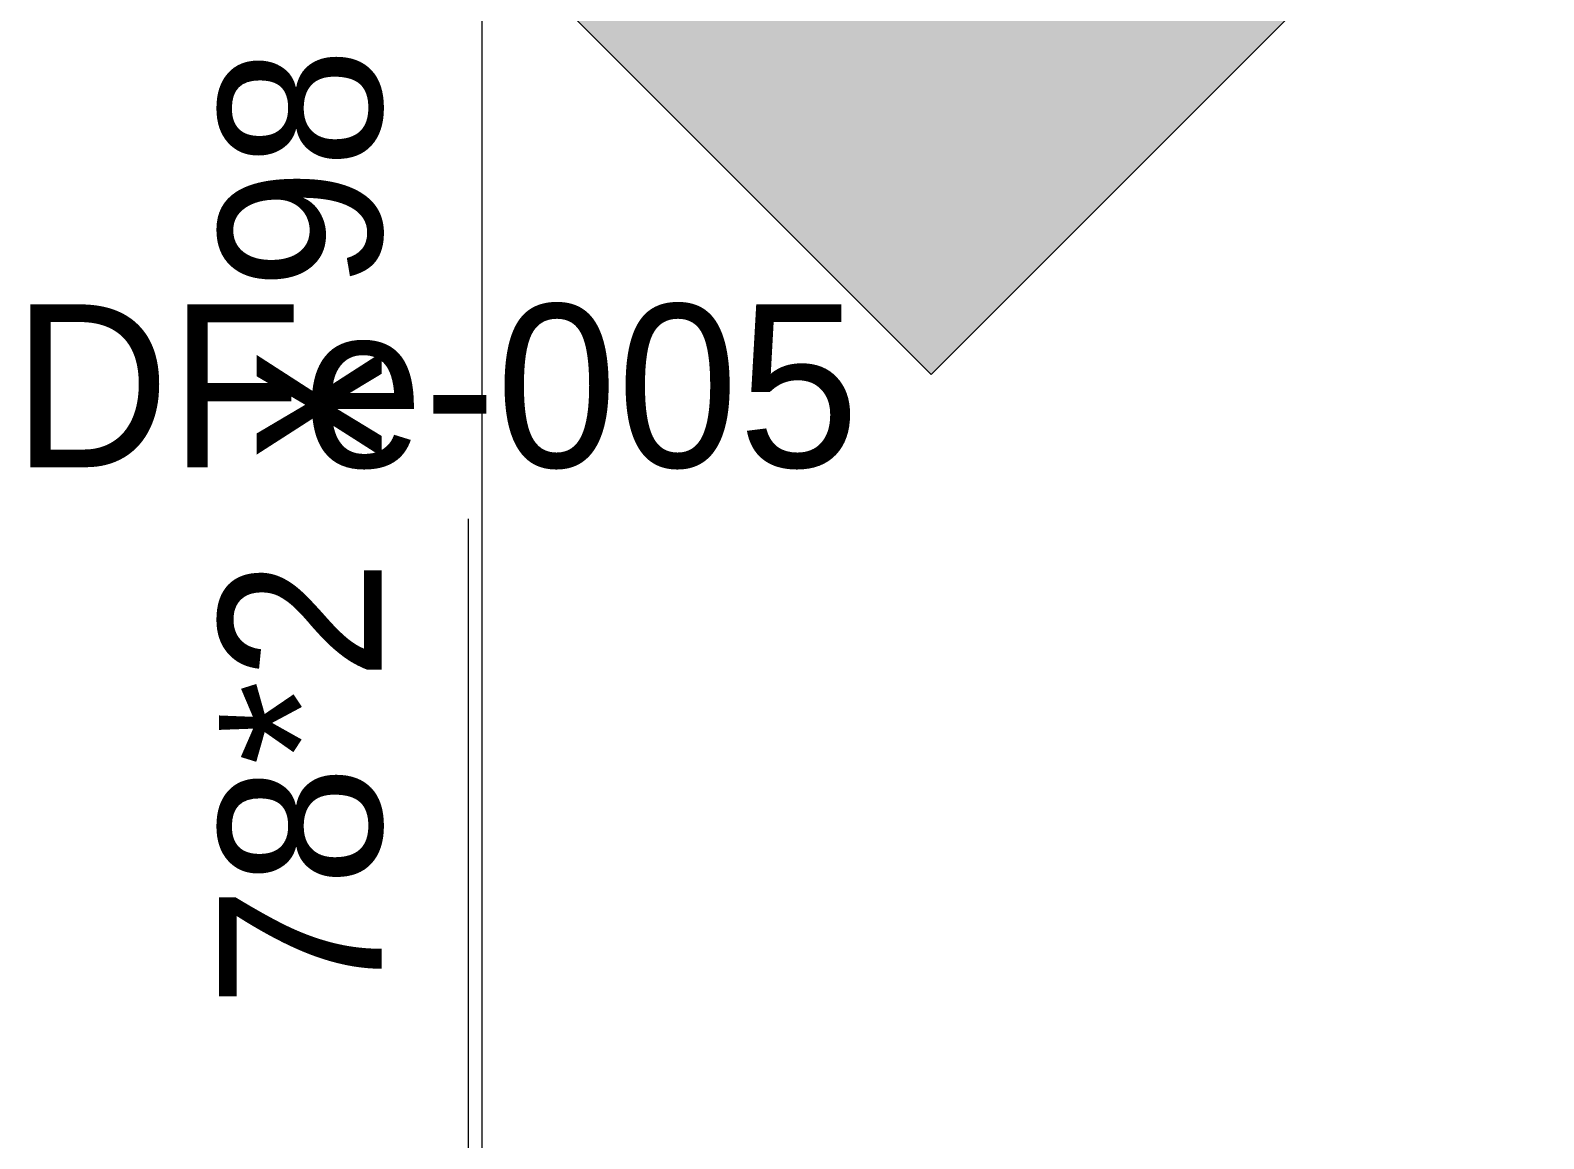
# Model space of a CAD drawing. Header units: metres. Extents: x -208 to 1512, y -277 to 123.
# Drawn here: x 841.092 to 843.882, y 0.392 to 2.434 of the extents above; entities that cross this region are included whole.
import ezdxf
from ezdxf.enums import TextEntityAlignment as Align

# ---------------------------------------------------------------- set-up
doc = ezdxf.new("R2010")
doc.units = ezdxf.units.M
doc.header["$MEASUREMENT"] = 0
doc.layers.add('325 Dachfenster', color=7, linetype='Continuous')
doc.layers.add('918 Lageplan Beschriftung.x', color=7, linetype='Continuous')
doc.styles.add('ERSTELLTER_STIL_4', font='')
doc.styles.add('ERSTELLTER_STIL_6', font='')
doc.styles.get('ERSTELLTER_STIL_4').set_extended_font_data('Eurostile')
doc.styles.get('ERSTELLTER_STIL_6').set_extended_font_data('Eurostile', bold=True)

# ---------------------------------------------------------------- blocks, each defined once
blk = doc.blocks.new('Eingang Symbol 27[483]_5', base_point=(841.7523, 2.8))
at = {"layer": '918 Lageplan Beschriftung.x', "linetype": 'Continuous', "lineweight": 0}
blk.add_hatch(color=1, dxfattribs=at).paths.add_polyline_path([(841.7523, 2.8), (842.7523, 1.8), (843.7523, 2.8)])
at = {"layer": '918 Lageplan Beschriftung.x', "color": 1, "linetype": 'Continuous', "lineweight": 0}
for p, q in [((841.7523, 2.8), (843.7523, 2.8)), ((841.7523, 2.8), (842.7523, 1.8)), ((843.7523, 2.8), (842.7523, 1.8))]:
    blk.add_line(p, q, dxfattribs=at)
at = {"layer": '918 Lageplan Beschriftung.x', "color": 1, "lineweight": 0, "style": 'ERSTELLTER_STIL_6'}
blk.add_attdef('txt', text='', height=0.5, dxfattribs=at).set_placement((842.7523, 3.1366), align=Align.MIDDLE_CENTER)
blk = doc.blocks.new('DF Marker 27[1462]_5', base_point=(841.9241, -0.0587))
at = {"layer": '325 Dachfenster', "color": 7, "linetype": 'Continuous', "lineweight": 13}
blk.add_line((841.9241, 3.6975), (841.9241, -1.9503), dxfattribs=at)
at = {"layer": '325 Dachfenster', "color": 7, "lineweight": 13, "insert": (841.8272, 0.634), "char_height": 0.3, "attachment_point": 7, "rotation": 90, "style": 'ERSTELLTER_STIL_4'}
blk.add_mtext('\\A1;{\\pql;\\pt0;\\fEurostile|b0|i0|c0|p0;\\W1.000000;78*2\\fEurostile|b0|i0|c0|p0;\\W1.000000;\\A1{\\H.66x;\\S^  ;}\\fEurostile|b0|i0|c0|p0;\\W1.000000; x 98\\fEurostile|b0|i0|c0|p0;\\W1.000000;\\A1{\\H.66x;\\S^  ;}}', dxfattribs=at)
blk = doc.blocks.new('VELUX SlopeRoofBundle[27]_5', base_point=(825.2573, 0))
at = {"layer": '325 Dachfenster', "linetype": 'Continuous', "lineweight": 0}
blk.add_line((841.9241, 3.6975), (841.9241, -1.9503), dxfattribs=at)
at = {"layer": '325 Dachfenster', "color": 7, "lineweight": 13}
blk.add_blockref('DF Marker 27[1462]_5', (841.9241, -0.0587), dxfattribs=at)
at = {"layer": '325 Dachfenster', "linetype": 'Continuous', "lineweight": 0, "insert": (841.8272, 0.634), "char_height": 0.3, "attachment_point": 7, "rotation": 90, "style": 'ERSTELLTER_STIL_4'}
blk.add_mtext('\\A1;{\\pql;\\pt0;\\fEurostile|b0|i0|c0|p0;\\C7;\\W1.000000;78*2\\fEurostile|b0|i0|c0|p0;\\W1.000000;\\A1{\\H.66x;\\S^  ;}\\fEurostile|b0|i0|c0|p0;\\W1.000000; x 98\\fEurostile|b0|i0|c0|p0;\\W1.000000;\\A1{\\H.66x;\\S^  ;}}', dxfattribs=at)
blk = doc.blocks.new('Dachfläche_52_5', base_point=(843.2191, -0.1561))
at = {"layer": '325 Dachfenster', "linetype": 'Continuous', "lineweight": 0}
blk.add_blockref('VELUX SlopeRoofBundle[27]_5', (825.2573, 0), dxfattribs=at)
blk = doc.blocks.new('DF Marker 27[1467]_5', base_point=(841.8991, -2.2218))
at = {"layer": '325 Dachfenster', "color": 7, "linetype": 'Continuous', "lineweight": 13}
blk.add_line((841.8991, 1.5344), (841.8991, -4.1134), dxfattribs=at)
at = {"layer": '325 Dachfenster', "color": 7, "lineweight": 13, "insert": (841.0591, 1.6251), "char_height": 0.3, "attachment_point": 7, "style": 'ERSTELLTER_STIL_4'}
blk.add_mtext('\\A1;{\\pql;\\pt0;\\fEurostile|b0|i0|c0|p0;\\W1.000000;DFe-005\\fEurostile|b0|i0|c0|p0;\\W1.000000;\\fEurostile|b0|i0|c0|p0;\\W1.000000;\\fEurostile|b0|i0|c0|p0;\\W1.000000;}', dxfattribs=at)
blk = doc.blocks.new('VELUX SlopeRoofBundle[39]_5', base_point=(825.2573, 0))
at = {"layer": '325 Dachfenster', "linetype": 'Continuous', "lineweight": 0}
blk.add_line((841.8991, 1.5344), (841.8991, -4.1134), dxfattribs=at)
at = {"layer": '325 Dachfenster', "color": 7, "lineweight": 13}
blk.add_blockref('DF Marker 27[1467]_5', (841.8991, -2.2218), dxfattribs=at)
at = {"layer": '325 Dachfenster', "linetype": 'Continuous', "lineweight": 0, "insert": (841.0591, 1.6251), "char_height": 0.3, "attachment_point": 7, "style": 'ERSTELLTER_STIL_4'}
blk.add_mtext('\\A1;{\\pql;\\pt0;\\fEurostile|b0|i0|c0|p0;\\C7;\\W1.000000;DFe-005\\fEurostile|b0|i0|c0|p0;\\W1.000000;\\fEurostile|b0|i0|c0|p0;\\W1.000000;\\fEurostile|b0|i0|c0|p0;\\W1.000000;}', dxfattribs=at)
blk = doc.blocks.new('Dachfläche_70_5', base_point=(843.2291, -2.1993))
at = {"layer": '325 Dachfenster', "linetype": 'Continuous', "lineweight": 0}
blk.add_blockref('VELUX SlopeRoofBundle[39]_5', (825.2573, 0), dxfattribs=at)

msp = doc.modelspace()

# ---------------------------------------------------------------- block references
at = {"layer": '918 Lageplan Beschriftung.x', "color": 250, "linetype": 'Continuous', "lineweight": 13, "true_color": 0x3f3f3f}
msp.add_blockref('Eingang Symbol 27[483]_5', (841.7523, 2.8), dxfattribs=at).add_auto_attribs({'txt': 'Garage'})

# ---------------------------------------------------------------- next in the draw order: block references
at = {"layer": '325 Dachfenster', "color": 7, "linetype": 'Continuous', "lineweight": 13, "true_color": 0xf4f4f4}
msp.add_blockref('Dachfläche_52_5', (843.2191, -0.1561), dxfattribs=at)

# ---------------------------------------------------------------- next in the draw order: block references
msp.add_blockref('Dachfläche_70_5', (843.2291, -2.1993), dxfattribs=at)

doc.saveas('drawing.dxf')
